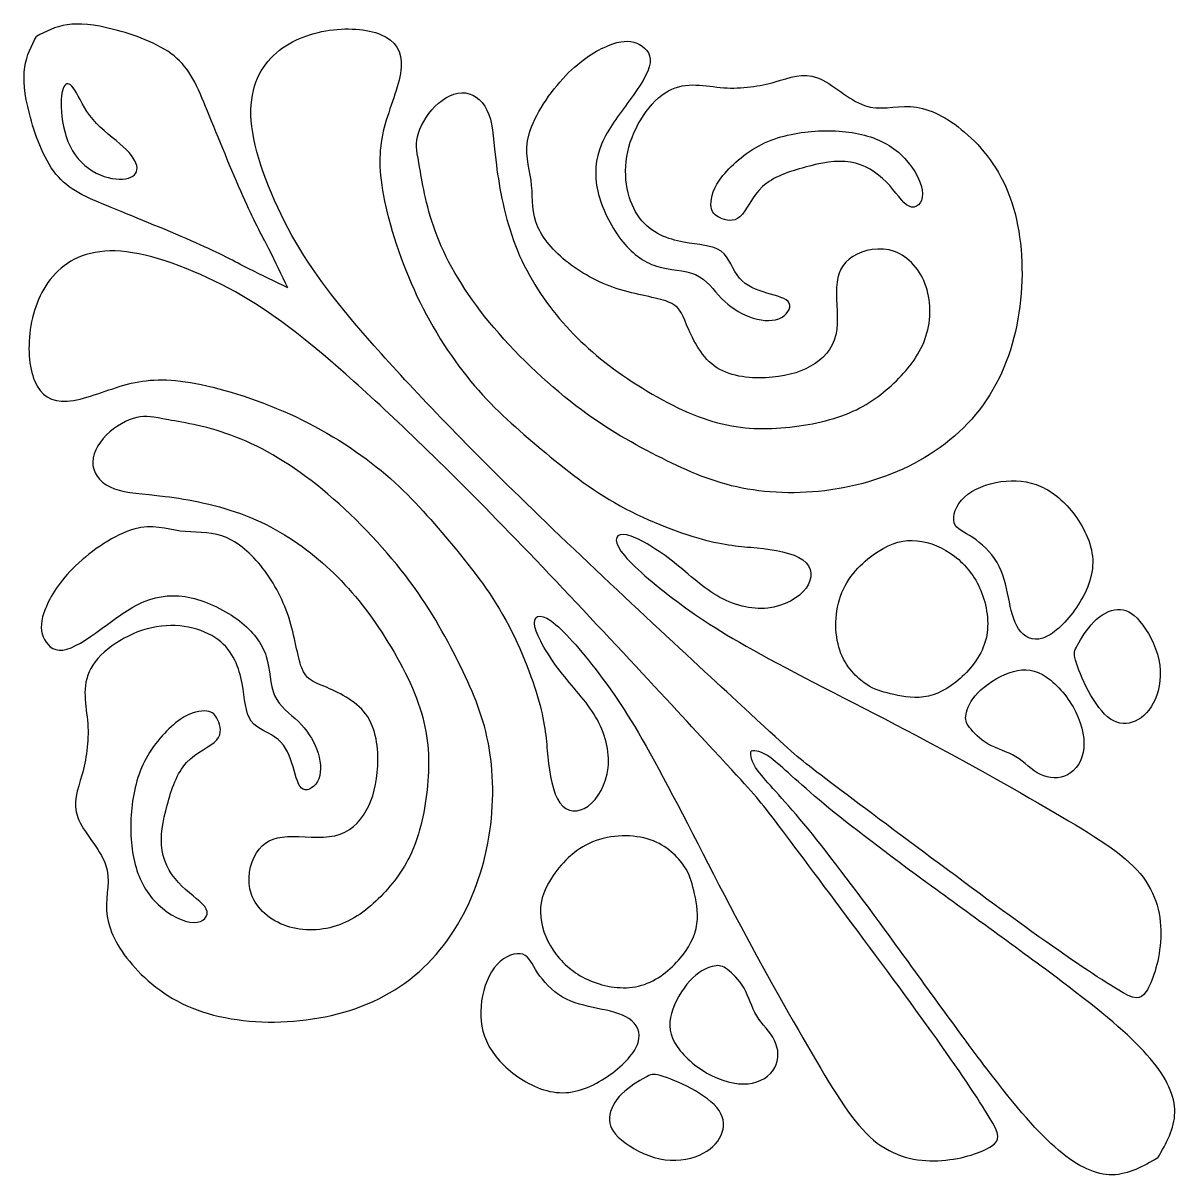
# Model space of a CAD drawing. Header units: millimetres. Extents: x 183 to 445, y 12 to 405.
# Drawn here: x 413.84 to 444.88, y 209.25 to 240.29 of the extents above; entities that cross this region are included whole.
import ezdxf

# ---------------------------------------------------------------- set-up
doc = ezdxf.new("R2010")
doc.units = ezdxf.units.MM
doc.layers.add('Default', color=7, linetype='Continuous')
doc.layers.add('DV1_Layer_1', color=7, linetype='Continuous')

# ---------------------------------------------------------------- blocks, each defined once
blk = doc.blocks.new('SE')
at = {"layer": 'DV1_Layer_1', "color": 7, "linetype": 'Continuous'}
for points, knots in [([(420.971, 233.159), (420.809, 233.502), (420.647, 233.844), (420.458, 234.213), (420.269, 234.583), (420.052, 234.979), (419.758, 235.64), (419.464, 236.3), (419.092, 237.225), (418.809, 237.916), (418.527, 238.606), (418.335, 239.063), (417.906, 239.408), (417.476, 239.753), (416.809, 239.988), (416.278, 240.123), (415.746, 240.258), (415.35, 240.294), (415.026, 240.246), (414.702, 240.198), (414.449, 240.066), (414.197, 239.934)], [0, 0, 0, 0, 0.125, 0.125, 0.125, 0.25, 0.25, 0.25, 0.375, 0.375, 0.375, 0.5, 0.5, 0.5, 0.625, 0.625, 0.625, 0.75, 0.75, 0.75, 1, 1, 1, 1]), ([(435.125, 220.19), (435.659, 219.777), (436.608, 219.069), (437.696, 218.258), (438.784, 217.448), (440.01, 216.534), (441.025, 215.807), (442.041, 215.08), (442.847, 214.539), (443.321, 214.256), (443.796, 213.974), (443.94, 213.95), (444.103, 214.196), (444.265, 214.443), (444.445, 214.96), (444.487, 215.531), (444.529, 216.102), (444.433, 216.726), (444.019, 217.273), (443.604, 217.82), (442.871, 218.289), (440.755, 219.539), (439.373, 220.32), (437.894, 221.102), (436.416, 221.883), (434.841, 222.664), (433.723, 223.278), (432.605, 223.891), (431.944, 224.335), (430.73, 225.261), (430.177, 225.742), (429.949, 226.066), (429.721, 226.391), (429.817, 226.559), (430.105, 226.499), (430.394, 226.439), (430.875, 226.15), (431.301, 225.82), (431.728, 225.489), (432.101, 225.116), (432.533, 224.864), (432.966, 224.612), (433.459, 224.479), (433.904, 224.527), (434.348, 224.576), (434.745, 224.804), (434.937, 225.069), (435.13, 225.333), (435.118, 225.633), (434.853, 225.826), (434.589, 226.018), (434.072, 226.102), (433.615, 226.15), (433.158, 226.198), (432.762, 226.21), (432.112, 226.391), (431.463, 226.571), (430.562, 226.92), (429.775, 227.37), (428.988, 227.821), (428.314, 228.374), (427.683, 228.909), (427.052, 229.444), (426.463, 229.961), (425.898, 230.646), (425.333, 231.331), (424.792, 232.184), (424.372, 233.11), (423.951, 234.036), (423.65, 235.033), (423.524, 235.785), (423.398, 236.536), (423.446, 237.04), (423.596, 237.576), (423.747, 238.11), (423.999, 238.675), (424.029, 239.102), (424.059, 239.529), (423.867, 239.817), (423.488, 239.98), (423.11, 240.142), (422.545, 240.178), (421.992, 240.082), (421.439, 239.985), (420.898, 239.757), (420.513, 239.349), (420.129, 238.94), (419.9, 238.351), (420.002, 237.503), (420.105, 236.656), (420.537, 235.55), (421.631, 233.591), (422.292, 232.737), (423.302, 231.595), (424.312, 230.453), (425.67, 229.023), (427.57, 227.183), (429.47, 225.343), (431.912, 223.093), (433.192, 221.908), (434.473, 220.724), (434.591, 220.604), (435.125, 220.19)], [0, 0, 0, 0, 0.027778, 0.027778, 0.027778, 0.055556, 0.055556, 0.055556, 0.083333, 0.083333, 0.083333, 0.111111, 0.111111, 0.111111, 0.138889, 0.138889, 0.138889, 0.166667, 0.166667, 0.166667, 0.194444, 0.194444, 0.222222, 0.222222, 0.222222, 0.25, 0.25, 0.25, 0.277778, 0.277778, 0.305556, 0.305556, 0.305556, 0.333333, 0.333333, 0.333333, 0.361111, 0.361111, 0.361111, 0.388889, 0.388889, 0.388889, 0.416667, 0.416667, 0.416667, 0.444444, 0.444444, 0.444444, 0.472222, 0.472222, 0.472222, 0.5, 0.5, 0.5, 0.527778, 0.527778, 0.527778, 0.555556, 0.555556, 0.555556, 0.583333, 0.583333, 0.583333, 0.611111, 0.611111, 0.611111, 0.638889, 0.638889, 0.638889, 0.666667, 0.666667, 0.666667, 0.694444, 0.694444, 0.694444, 0.722222, 0.722222, 0.722222, 0.75, 0.75, 0.75, 0.777778, 0.777778, 0.777778, 0.805556, 0.805556, 0.805556, 0.833333, 0.833333, 0.833333, 0.861111, 0.861111, 0.888889, 0.888889, 0.888889, 0.916667, 0.916667, 0.916667, 0.944444, 0.944444, 0.944444, 1, 1, 1, 1]), ([(420.971, 233.159), (420.629, 233.322), (420.287, 233.484), (419.917, 233.673), (419.548, 233.862), (419.152, 234.078), (418.491, 234.372), (417.83, 234.667), (416.905, 235.039), (416.215, 235.321), (415.524, 235.604), (415.068, 235.796), (414.723, 236.225), (414.377, 236.655), (414.143, 237.321), (414.008, 237.853), (413.873, 238.384), (413.837, 238.78), (413.885, 239.105), (413.933, 239.429), (414.065, 239.682), (414.197, 239.934)], [0, 0, 0, 0, 0.125, 0.125, 0.125, 0.25, 0.25, 0.25, 0.375, 0.375, 0.375, 0.5, 0.5, 0.5, 0.625, 0.625, 0.625, 0.75, 0.75, 0.75, 1, 1, 1, 1]), ([(424.53, 236.375), (424.605, 235.952), (424.707, 235.285), (424.992, 234.555), (425.278, 233.826), (425.746, 233.033), (427.067, 231.424), (427.92, 230.607), (428.737, 229.982), (429.554, 229.358), (430.334, 228.925), (431.055, 228.565), (431.776, 228.205), (433.097, 227.628), (434.887, 227.592), (435.773, 227.739), (436.658, 227.886), (437.535, 228.199), (438.28, 228.673), (439.024, 229.147), (439.637, 229.784), (440.055, 230.562), (440.472, 231.339), (440.694, 232.258), (440.745, 233.174), (440.796, 234.09), (440.676, 235.003), (440.376, 235.742), (440.076, 236.481), (439.595, 237.045), (439.121, 237.429), (438.646, 237.814), (438.178, 238.018), (437.748, 238.045), (437.319, 238.072), (436.929, 237.922), (436.508, 238.072), (436.087, 238.221), (435.636, 238.671), (435.242, 238.821), (434.847, 238.971), (434.51, 238.822), (434.101, 238.708), (433.692, 238.594), (433.211, 238.514), (432.717, 238.551), (432.223, 238.587), (431.716, 238.738), (431.23, 238.468), (430.745, 238.198), (430.281, 237.508), (430.131, 236.823), (429.98, 236.138), (430.142, 235.459), (430.451, 235.042), (430.761, 234.625), (431.217, 234.469), (431.632, 234.39), (432.046, 234.312), (432.418, 234.312), (432.875, 233.976), (432.959, 233.64), (433.142, 233.421), (433.325, 233.201), (433.608, 233.099), (433.881, 233.018), (434.154, 232.937), (434.418, 232.877), (434.484, 232.745), (434.55, 232.613), (434.418, 232.408), (434.202, 232.324), (433.986, 232.24), (433.686, 232.276), (433.409, 232.379), (433.133, 232.481), (432.881, 232.649), (432.661, 232.874), (432.442, 233.099), (432.256, 233.381), (431.962, 233.514), (431.668, 233.646), (431.265, 233.628), (430.905, 233.742), (430.545, 233.856), (430.226, 234.102), (429.947, 234.465), (429.668, 234.829), (429.427, 235.309), (429.325, 235.76), (429.223, 236.21), (429.259, 236.631), (429.427, 237.033), (429.596, 237.435), (429.896, 237.82), (430.172, 238.198), (430.449, 238.576), (430.701, 238.949), (430.734, 239.222), (430.767, 239.495), (430.581, 239.669), (430.166, 239.832), (429.938, 239.82), (429.617, 239.69), (429.295, 239.561), (428.881, 239.315), (428.461, 238.877), (428.04, 238.438), (427.614, 237.808), (427.473, 237.306), (427.332, 236.805), (427.476, 236.432), (427.527, 236.057), (427.578, 235.682), (427.536, 235.303), (427.659, 234.934), (427.782, 234.565), (428.07, 234.204), (428.845, 233.574), (429.331, 233.303), (429.848, 233.135), (430.364, 232.967), (430.911, 232.901), (431.214, 232.784), (431.517, 232.667), (431.578, 232.499), (431.719, 232.165), (431.86, 231.832), (432.082, 231.333), (432.463, 231.054), (432.845, 230.775), (433.385, 230.715), (433.857, 230.736), (434.328, 230.757), (434.73, 230.859), (435.061, 231.045), (435.391, 231.231), (435.649, 231.502), (435.824, 232.276), (435.739, 232.781), (435.761, 233.168), (435.782, 233.556), (435.907, 233.826), (436.196, 234.006), (436.484, 234.186), (436.935, 234.276), (437.319, 234.138), (437.703, 234), (438.022, 233.634), (438.172, 233.189), (438.322, 232.745), (438.304, 232.222), (438.139, 231.769), (437.974, 231.316), (437.661, 230.931), (437.304, 230.592), (436.947, 230.252), (436.544, 229.958), (436.004, 229.748), (435.463, 229.538), (434.785, 229.412), (434.136, 229.376), (433.487, 229.34), (432.869, 229.394), (432.163, 229.643), (431.457, 229.892), (430.665, 230.337), (429.995, 230.802), (429.325, 231.267), (428.779, 231.754), (427.812, 232.901), (427.391, 233.562), (427.106, 234.297), (426.821, 235.033), (426.671, 235.844), (426.515, 237.081), (426.509, 237.507), (426.389, 237.832), (426.268, 238.156), (425.8, 238.6), (425.175, 238.288), (424.935, 238.048), (424.695, 237.808), (424.527, 237.483), (424.467, 237.231), (424.407, 236.979), (424.455, 236.799), (424.53, 236.375)], [0, 0, 0, 0, 0.014925, 0.014925, 0.014925, 0.029851, 0.029851, 0.044776, 0.044776, 0.044776, 0.059701, 0.059701, 0.059701, 0.074627, 0.089552, 0.089552, 0.089552, 0.104478, 0.104478, 0.104478, 0.119403, 0.119403, 0.119403, 0.134328, 0.134328, 0.134328, 0.149254, 0.149254, 0.149254, 0.164179, 0.164179, 0.164179, 0.179104, 0.179104, 0.179104, 0.19403, 0.19403, 0.19403, 0.208955, 0.208955, 0.208955, 0.223881, 0.223881, 0.223881, 0.238806, 0.238806, 0.238806, 0.253731, 0.253731, 0.253731, 0.268657, 0.268657, 0.268657, 0.283582, 0.283582, 0.283582, 0.298507, 0.298507, 0.298507, 0.313433, 0.313433, 0.328358, 0.328358, 0.328358, 0.343284, 0.343284, 0.343284, 0.358209, 0.358209, 0.358209, 0.373134, 0.373134, 0.373134, 0.38806, 0.38806, 0.38806, 0.402985, 0.402985, 0.402985, 0.41791, 0.41791, 0.41791, 0.432836, 0.432836, 0.432836, 0.447761, 0.447761, 0.447761, 0.462687, 0.462687, 0.462687, 0.477612, 0.477612, 0.477612, 0.492537, 0.492537, 0.492537, 0.507463, 0.507463, 0.507463, 0.522388, 0.522388, 0.537313, 0.537313, 0.537313, 0.552239, 0.552239, 0.552239, 0.567164, 0.567164, 0.567164, 0.58209, 0.58209, 0.58209, 0.597015, 0.597015, 0.597015, 0.61194, 0.61194, 0.626866, 0.626866, 0.626866, 0.641791, 0.641791, 0.641791, 0.656716, 0.656716, 0.656716, 0.671642, 0.671642, 0.671642, 0.686567, 0.686567, 0.686567, 0.701493, 0.701493, 0.701493, 0.716418, 0.716418, 0.731343, 0.731343, 0.731343, 0.746269, 0.746269, 0.746269, 0.761194, 0.761194, 0.761194, 0.776119, 0.776119, 0.776119, 0.791045, 0.791045, 0.791045, 0.80597, 0.80597, 0.80597, 0.820896, 0.820896, 0.820896, 0.835821, 0.835821, 0.835821, 0.850746, 0.850746, 0.850746, 0.865672, 0.865672, 0.865672, 0.880597, 0.880597, 0.895522, 0.895522, 0.895522, 0.910448, 0.910448, 0.925373, 0.925373, 0.925373, 0.940299, 0.955224, 0.955224, 0.955224, 0.970149, 0.970149, 0.970149, 1, 1, 1, 1]), ([(415.23, 238.486), (415.344, 238.306), (415.482, 237.976), (415.722, 237.694), (415.963, 237.411), (416.305, 237.177), (416.773, 236.745), (416.899, 236.547), (416.908, 236.393), (416.917, 236.24), (416.809, 236.132), (416.602, 236.099), (416.395, 236.066), (416.089, 236.108), (415.806, 236.252), (415.524, 236.396), (415.266, 236.643), (414.942, 237.303), (414.876, 237.718), (414.864, 238.024), (414.852, 238.33), (414.894, 238.528), (414.96, 238.612), (415.026, 238.696), (415.116, 238.667), (415.23, 238.486)], [0, 0, 0, 0, 0.1, 0.1, 0.1, 0.2, 0.2, 0.3, 0.3, 0.3, 0.4, 0.4, 0.4, 0.5, 0.5, 0.5, 0.6, 0.6, 0.7, 0.7, 0.7, 0.8, 0.8, 0.8, 1, 1, 1, 1]), ([(432.623, 235.045), (432.767, 234.978), (432.978, 234.915), (433.155, 235.075), (433.333, 235.236), (433.476, 235.621), (433.764, 235.886), (434.052, 236.15), (434.484, 236.294), (435.337, 236.523), (435.757, 236.607), (436.134, 236.544), (436.51, 236.482), (436.843, 236.274), (437.098, 236.013), (437.353, 235.752), (437.531, 235.437), (437.713, 235.355), (437.895, 235.273), (438.082, 235.423), (438.076, 235.694), (438.07, 235.964), (437.871, 236.354), (437.591, 236.652), (437.31, 236.95), (436.947, 237.155), (436.515, 237.271), (436.083, 237.388), (435.584, 237.415), (435.087, 237.372), (434.59, 237.33), (434.096, 237.217), (433.653, 236.978), (433.211, 236.739), (432.821, 236.372), (432.607, 236.063), (432.394, 235.754), (432.358, 235.501), (432.379, 235.341), (432.4, 235.18), (432.478, 235.111), (432.623, 235.045)], [0, 0, 0, 0, 0.066667, 0.066667, 0.066667, 0.133333, 0.133333, 0.133333, 0.2, 0.2, 0.266667, 0.266667, 0.266667, 0.333333, 0.333333, 0.333333, 0.4, 0.4, 0.4, 0.466667, 0.466667, 0.466667, 0.533333, 0.533333, 0.533333, 0.6, 0.6, 0.6, 0.666667, 0.666667, 0.666667, 0.733333, 0.733333, 0.733333, 0.8, 0.8, 0.8, 0.866667, 0.866667, 0.866667, 1, 1, 1, 1]), ([(433.941, 219.006), (434.354, 218.472), (435.062, 217.522), (435.872, 216.435), (436.683, 215.347), (437.596, 214.121), (438.324, 213.105), (439.051, 212.089), (439.592, 211.284), (439.874, 210.809), (440.157, 210.334), (440.181, 210.19), (439.934, 210.028), (439.688, 209.866), (439.171, 209.685), (438.029, 209.601), (437.404, 209.697), (436.857, 210.112), (436.31, 210.527), (435.841, 211.26), (435.216, 212.318), (434.592, 213.376), (433.81, 214.758), (433.029, 216.236), (432.247, 217.715), (431.466, 219.289), (430.853, 220.407), (430.24, 221.525), (429.795, 222.186), (429.333, 222.793), (428.87, 223.4), (428.389, 223.953), (428.065, 224.182), (427.74, 224.41), (427.572, 224.314), (427.632, 224.025), (427.692, 223.737), (427.98, 223.256), (428.311, 222.829), (428.641, 222.403), (429.014, 222.03), (429.267, 221.597), (429.519, 221.165), (429.651, 220.672), (429.603, 220.227), (429.555, 219.782), (429.327, 219.385), (429.062, 219.193), (428.798, 219.001), (428.497, 219.013), (428.305, 219.277), (428.113, 219.542), (428.029, 220.059), (427.98, 220.516), (427.932, 220.972), (427.92, 221.369), (427.74, 222.018), (427.56, 222.667), (427.211, 223.569), (426.76, 224.356), (426.31, 225.143), (425.204, 226.49), (424.17, 227.667), (423.485, 228.232), (422.8, 228.797), (421.946, 229.338), (421.021, 229.759), (420.095, 230.18), (419.097, 230.48), (418.346, 230.606), (417.595, 230.733), (417.09, 230.685), (416.555, 230.534), (416.02, 230.384), (415.455, 230.132), (415.029, 230.102), (414.602, 230.071), (414.313, 230.264), (414.151, 230.642), (413.989, 231.021), (413.953, 231.586), (414.049, 232.139), (414.145, 232.692), (414.374, 233.233), (415.191, 234.002), (415.78, 234.231), (416.627, 234.128), (417.475, 234.026), (418.581, 233.593), (419.56, 233.047), (420.54, 232.5), (421.393, 231.838), (422.535, 230.829), (423.677, 229.819), (425.108, 228.461), (428.788, 224.66), (431.037, 222.218), (432.222, 220.938), (433.407, 219.658), (433.527, 219.54), (433.941, 219.006)], [0, 0, 0, 0, 0.027778, 0.027778, 0.027778, 0.055556, 0.055556, 0.055556, 0.083333, 0.083333, 0.083333, 0.111111, 0.111111, 0.111111, 0.138889, 0.138889, 0.166667, 0.166667, 0.166667, 0.194444, 0.194444, 0.194444, 0.222222, 0.222222, 0.222222, 0.25, 0.25, 0.25, 0.277778, 0.277778, 0.277778, 0.305556, 0.305556, 0.305556, 0.333333, 0.333333, 0.333333, 0.361111, 0.361111, 0.361111, 0.388889, 0.388889, 0.388889, 0.416667, 0.416667, 0.416667, 0.444444, 0.444444, 0.444444, 0.472222, 0.472222, 0.472222, 0.5, 0.5, 0.5, 0.527778, 0.527778, 0.527778, 0.555556, 0.555556, 0.555556, 0.583333, 0.611111, 0.611111, 0.611111, 0.638889, 0.638889, 0.638889, 0.666667, 0.666667, 0.666667, 0.694444, 0.694444, 0.694444, 0.722222, 0.722222, 0.722222, 0.75, 0.75, 0.75, 0.777778, 0.777778, 0.777778, 0.805556, 0.805556, 0.833333, 0.833333, 0.833333, 0.861111, 0.861111, 0.861111, 0.888889, 0.888889, 0.888889, 0.916667, 0.916667, 0.944444, 0.944444, 0.944444, 1, 1, 1, 1]), ([(417.755, 229.601), (418.179, 229.526), (418.845, 229.424), (419.575, 229.138), (420.305, 228.853), (421.098, 228.385), (421.902, 227.724), (422.707, 227.063), (423.524, 226.211), (424.149, 225.394), (424.773, 224.577), (425.206, 223.796), (425.566, 223.076), (425.926, 222.355), (426.214, 221.694), (426.368, 220.917), (426.521, 220.139), (426.539, 219.244), (426.244, 217.472), (425.932, 216.595), (425.458, 215.851), (424.983, 215.106), (424.347, 214.493), (423.569, 214.076), (422.791, 213.659), (421.872, 213.436), (420.956, 213.385), (420.04, 213.334), (419.128, 213.454), (418.389, 213.755), (417.65, 214.055), (417.086, 214.536), (416.701, 215.01), (416.317, 215.484), (416.113, 215.953), (416.086, 216.382), (416.059, 216.812), (416.209, 217.202), (416.059, 217.623), (415.909, 218.043), (415.01, 218.946), (415.309, 219.621), (415.423, 220.03), (415.537, 220.439), (415.616, 220.919), (415.58, 221.413), (415.544, 221.907), (415.393, 222.415), (415.662, 222.9), (415.932, 223.386), (416.623, 223.849), (417.993, 224.151), (418.671, 223.989), (419.089, 223.679), (419.506, 223.37), (419.662, 222.913), (419.74, 222.499), (419.818, 222.085), (419.818, 221.712), (419.986, 221.484), (420.154, 221.256), (420.491, 221.172), (420.71, 220.989), (420.929, 220.805), (421.031, 220.523), (421.194, 219.977), (421.254, 219.712), (421.386, 219.646), (421.518, 219.58), (421.722, 219.712), (421.806, 219.929), (421.89, 220.145), (421.854, 220.445), (421.752, 220.721), (421.65, 220.998), (421.482, 221.25), (421.257, 221.469), (421.031, 221.688), (420.749, 221.874), (420.617, 222.169), (420.485, 222.463), (420.503, 222.865), (420.389, 223.226), (420.275, 223.586), (420.029, 223.904), (419.302, 224.463), (418.821, 224.703), (418.371, 224.805), (417.921, 224.907), (417.5, 224.871), (417.098, 224.703), (416.695, 224.535), (416.311, 224.235), (415.933, 223.958), (415.554, 223.682), (415.182, 223.43), (414.909, 223.397), (414.635, 223.364), (414.461, 223.55), (414.38, 223.757), (414.299, 223.965), (414.311, 224.193), (414.44, 224.514), (414.569, 224.835), (414.816, 225.25), (415.254, 225.67), (415.692, 226.09), (416.323, 226.517), (416.824, 226.658), (417.326, 226.799), (417.698, 226.655), (418.074, 226.604), (418.449, 226.553), (418.827, 226.595), (419.197, 226.472), (419.566, 226.349), (419.926, 226.061), (420.242, 225.673), (420.557, 225.286), (420.827, 224.799), (420.995, 224.283), (421.164, 223.766), (421.23, 223.22), (421.347, 222.916), (421.464, 222.613), (421.632, 222.553), (421.965, 222.412), (422.299, 222.271), (422.797, 222.049), (423.076, 221.667), (423.356, 221.286), (423.416, 220.745), (423.374, 219.802), (423.272, 219.4), (423.085, 219.07), (422.899, 218.74), (422.629, 218.481), (422.242, 218.394), (421.854, 218.307), (421.35, 218.391), (420.962, 218.37), (420.575, 218.349), (420.305, 218.223), (420.125, 217.935), (419.944, 217.646), (419.854, 217.196), (419.992, 216.812), (420.13, 216.427), (420.497, 216.109), (420.941, 215.959), (421.386, 215.809), (421.908, 215.827), (422.362, 215.992), (422.815, 216.157), (423.199, 216.469), (423.539, 216.827), (423.878, 217.184), (424.173, 217.586), (424.383, 218.127), (424.593, 218.667), (424.719, 219.346), (424.755, 219.995), (424.791, 220.643), (424.737, 221.262), (424.488, 221.968), (424.239, 222.673), (423.794, 223.466), (423.329, 224.136), (422.863, 224.805), (422.377, 225.352), (421.803, 225.835), (421.23, 226.319), (420.569, 226.739), (419.833, 227.024), (419.098, 227.31), (418.287, 227.46), (417.668, 227.538), (417.05, 227.616), (416.623, 227.622), (416.299, 227.742), (415.975, 227.862), (415.752, 228.096), (415.719, 228.37), (415.686, 228.643), (415.842, 228.955), (416.083, 229.195), (416.323, 229.436), (416.647, 229.604), (416.899, 229.664), (417.152, 229.724), (417.332, 229.676), (417.755, 229.601)], [0, 0, 0, 0, 0.014925, 0.014925, 0.014925, 0.029851, 0.029851, 0.029851, 0.044776, 0.044776, 0.044776, 0.059701, 0.059701, 0.059701, 0.074627, 0.074627, 0.074627, 0.089552, 0.089552, 0.104478, 0.104478, 0.104478, 0.119403, 0.119403, 0.119403, 0.134328, 0.134328, 0.134328, 0.149254, 0.149254, 0.149254, 0.164179, 0.164179, 0.164179, 0.179104, 0.179104, 0.179104, 0.19403, 0.19403, 0.19403, 0.208955, 0.223881, 0.223881, 0.223881, 0.238806, 0.238806, 0.238806, 0.253731, 0.253731, 0.253731, 0.268657, 0.268657, 0.283582, 0.283582, 0.283582, 0.298507, 0.298507, 0.298507, 0.313433, 0.313433, 0.313433, 0.328358, 0.328358, 0.328358, 0.343284, 0.343284, 0.358209, 0.358209, 0.358209, 0.373134, 0.373134, 0.373134, 0.38806, 0.38806, 0.38806, 0.402985, 0.402985, 0.402985, 0.41791, 0.41791, 0.41791, 0.432836, 0.432836, 0.432836, 0.447761, 0.447761, 0.462687, 0.462687, 0.462687, 0.477612, 0.477612, 0.477612, 0.492537, 0.492537, 0.492537, 0.507463, 0.507463, 0.507463, 0.522388, 0.522388, 0.522388, 0.537313, 0.537313, 0.537313, 0.552239, 0.552239, 0.552239, 0.567164, 0.567164, 0.567164, 0.58209, 0.58209, 0.58209, 0.597015, 0.597015, 0.597015, 0.61194, 0.61194, 0.61194, 0.626866, 0.626866, 0.626866, 0.641791, 0.641791, 0.641791, 0.656716, 0.656716, 0.656716, 0.671642, 0.671642, 0.671642, 0.686567, 0.686567, 0.701493, 0.701493, 0.701493, 0.716418, 0.716418, 0.716418, 0.731343, 0.731343, 0.731343, 0.746269, 0.746269, 0.746269, 0.761194, 0.761194, 0.761194, 0.776119, 0.776119, 0.776119, 0.791045, 0.791045, 0.791045, 0.80597, 0.80597, 0.80597, 0.820896, 0.820896, 0.820896, 0.835821, 0.835821, 0.835821, 0.850746, 0.850746, 0.850746, 0.865672, 0.865672, 0.865672, 0.880597, 0.880597, 0.880597, 0.895522, 0.895522, 0.895522, 0.910448, 0.910448, 0.910448, 0.925373, 0.925373, 0.925373, 0.940299, 0.940299, 0.940299, 0.955224, 0.955224, 0.955224, 0.970149, 0.970149, 0.970149, 1, 1, 1, 1]), ([(439.429, 226.428), (439.661, 226.277), (439.919, 226.042), (440.085, 225.757), (440.25, 225.472), (440.322, 225.136), (440.457, 224.49), (440.52, 224.181), (440.811, 223.751), (441.039, 223.631), (441.313, 223.718), (441.586, 223.805), (441.904, 224.1), (442.173, 224.473), (442.442, 224.847), (442.661, 225.301), (442.663, 225.756), (442.664, 226.211), (442.448, 226.667), (442.182, 227.029), (441.916, 227.391), (441.601, 227.658), (441.262, 227.808), (440.922, 227.958), (440.559, 227.991), (439.817, 227.88), (439.439, 227.736), (439.203, 227.518), (438.967, 227.301), (438.874, 227.009), (438.931, 226.829), (438.988, 226.649), (439.196, 226.58), (439.429, 226.428)], [0, 0, 0, 0, 0.076923, 0.076923, 0.076923, 0.153846, 0.153846, 0.230769, 0.230769, 0.307692, 0.307692, 0.307692, 0.384615, 0.384615, 0.384615, 0.461538, 0.461538, 0.461538, 0.538462, 0.538462, 0.538462, 0.615385, 0.615385, 0.615385, 0.692308, 0.692308, 0.769231, 0.769231, 0.769231, 0.846154, 0.846154, 0.846154, 1, 1, 1, 1]), ([(437.209, 222.221), (437.457, 222.163), (437.781, 222.085), (438.112, 222.133), (438.442, 222.181), (438.778, 222.355), (439.089, 222.63), (439.4, 222.904), (439.685, 223.28), (439.787, 223.706), (439.889, 224.133), (439.808, 224.61), (439.646, 225), (439.484, 225.391), (439.241, 225.694), (438.939, 225.924), (438.637, 226.154), (438.277, 226.31), (437.93, 226.344), (437.583, 226.379), (437.25, 226.292), (436.881, 226.057), (436.511, 225.823), (436.106, 225.442), (435.902, 224.946), (435.697, 224.451), (435.694, 223.841), (435.848, 223.391), (436.001, 222.94), (436.31, 222.649), (436.55, 222.484), (436.791, 222.319), (436.962, 222.28), (437.209, 222.221)], [0, 0, 0, 0, 0.083333, 0.083333, 0.083333, 0.166667, 0.166667, 0.166667, 0.25, 0.25, 0.25, 0.333333, 0.333333, 0.333333, 0.416667, 0.416667, 0.416667, 0.5, 0.5, 0.5, 0.583333, 0.583333, 0.583333, 0.666667, 0.666667, 0.666667, 0.75, 0.75, 0.75, 0.833333, 0.833333, 0.833333, 1, 1, 1, 1]), ([(442.199, 223.127), (442.253, 222.935), (442.382, 222.601), (442.55, 222.289), (442.718, 221.977), (442.925, 221.685), (443.364, 221.391), (443.595, 221.388), (444.021, 221.58), (444.217, 221.775), (444.343, 222.067), (444.469, 222.358), (444.526, 222.745), (444.443, 223.137), (444.361, 223.529), (444.138, 223.926), (443.933, 224.17), (443.727, 224.415), (443.538, 224.508), (443.118, 224.478), (442.886, 224.355), (442.693, 224.158), (442.499, 223.962), (442.343, 223.691), (442.254, 223.531), (442.166, 223.37), (442.145, 223.319), (442.199, 223.127)], [0, 0, 0, 0, 0.090909, 0.090909, 0.090909, 0.181818, 0.181818, 0.272727, 0.272727, 0.363636, 0.363636, 0.363636, 0.454545, 0.454545, 0.454545, 0.545455, 0.545455, 0.545455, 0.636364, 0.636364, 0.727273, 0.727273, 0.727273, 0.818182, 0.818182, 0.818182, 1, 1, 1, 1]), ([(439.343, 221.313), (439.442, 221.181), (439.616, 220.995), (440.073, 220.736), (440.355, 220.664), (440.592, 220.52), (440.829, 220.376), (441.021, 220.16), (441.254, 220.044), (441.487, 219.929), (441.76, 219.914), (441.985, 220.037), (442.211, 220.16), (442.388, 220.421), (442.454, 221.088), (442.343, 221.493), (442.131, 221.864), (441.919, 222.235), (441.607, 222.571), (441.307, 222.736), (441.006, 222.901), (440.718, 222.895), (440.409, 222.784), (440.1, 222.673), (439.769, 222.457), (439.564, 222.242), (439.358, 222.028), (439.277, 221.814), (439.248, 221.669), (439.22, 221.523), (439.244, 221.445), (439.343, 221.313)], [0, 0, 0, 0, 0.083333, 0.083333, 0.166667, 0.166667, 0.166667, 0.25, 0.25, 0.25, 0.333333, 0.333333, 0.333333, 0.416667, 0.416667, 0.5, 0.5, 0.5, 0.583333, 0.583333, 0.583333, 0.666667, 0.666667, 0.666667, 0.75, 0.75, 0.75, 0.833333, 0.833333, 0.833333, 1, 1, 1, 1]), ([(419.086, 221.508), (419.152, 221.363), (419.216, 221.152), (419.055, 220.975), (418.895, 220.798), (418.51, 220.655), (418.245, 220.367), (417.981, 220.079), (417.836, 219.646), (417.722, 219.22), (417.608, 218.794), (417.524, 218.373), (417.586, 217.997), (417.648, 217.62), (417.856, 217.288), (418.117, 217.033), (418.379, 216.778), (418.693, 216.599), (418.775, 216.417), (418.857, 216.235), (418.707, 216.049), (418.437, 216.055), (418.167, 216.061), (417.776, 216.259), (417.478, 216.54), (417.181, 216.821), (416.976, 217.184), (416.859, 217.616), (416.743, 218.047), (416.716, 218.547), (416.758, 219.044), (416.801, 219.541), (416.913, 220.035), (417.153, 220.477), (417.392, 220.92), (417.758, 221.31), (418.068, 221.523), (418.377, 221.736), (418.629, 221.772), (418.79, 221.751), (418.951, 221.73), (419.02, 221.652), (419.086, 221.508)], [0, 0, 0, 0, 0.066667, 0.066667, 0.066667, 0.133333, 0.133333, 0.133333, 0.2, 0.2, 0.2, 0.266667, 0.266667, 0.266667, 0.333333, 0.333333, 0.333333, 0.4, 0.4, 0.4, 0.466667, 0.466667, 0.466667, 0.533333, 0.533333, 0.533333, 0.6, 0.6, 0.6, 0.666667, 0.666667, 0.666667, 0.733333, 0.733333, 0.733333, 0.8, 0.8, 0.8, 0.866667, 0.866667, 0.866667, 1, 1, 1, 1]), ([(444.417, 209.714), (444.022, 209.488), (443.628, 209.262), (443.191, 209.257), (442.753, 209.253), (442.272, 209.469), (441.738, 209.92), (441.202, 210.37), (440.614, 211.056), (439.808, 212.113), (439.003, 213.171), (437.981, 214.602), (437.098, 215.81), (436.214, 217.018), (435.469, 218.003), (434.88, 218.712), (434.291, 219.422), (433.858, 219.854), (433.647, 220.136), (433.435, 220.417), (433.445, 220.547), (433.454, 220.676)], [0, 0, 0, 0, 0.125, 0.125, 0.125, 0.25, 0.25, 0.25, 0.375, 0.375, 0.375, 0.5, 0.5, 0.5, 0.625, 0.625, 0.625, 0.75, 0.75, 0.75, 1, 1, 1, 1]), ([(444.417, 209.714), (444.643, 210.108), (444.868, 210.502), (444.873, 210.94), (444.878, 211.378), (444.662, 211.858), (443.76, 212.928), (443.075, 213.517), (442.017, 214.322), (440.959, 215.128), (439.529, 216.149), (438.321, 217.033), (437.113, 217.917), (436.127, 218.662), (435.418, 219.251), (434.709, 219.84), (434.276, 220.272), (433.995, 220.484), (433.714, 220.696), (433.584, 220.686), (433.454, 220.676)], [0, 0, 0, 0, 0.125, 0.125, 0.125, 0.25, 0.25, 0.375, 0.375, 0.375, 0.5, 0.5, 0.5, 0.625, 0.625, 0.625, 0.75, 0.75, 0.75, 1, 1, 1, 1]), ([(431.909, 216.921), (431.968, 216.673), (432.046, 216.349), (431.998, 216.019), (431.95, 215.689), (431.776, 215.352), (431.501, 215.041), (431.226, 214.731), (430.851, 214.445), (430.424, 214.343), (429.998, 214.241), (429.52, 214.322), (429.13, 214.485), (428.74, 214.647), (428.436, 214.89), (428.207, 215.192), (427.977, 215.493), (427.821, 215.854), (427.786, 216.201), (427.752, 216.547), (427.839, 216.881), (428.073, 217.25), (428.307, 217.619), (428.689, 218.025), (429.184, 218.229), (429.68, 218.433), (430.289, 218.436), (430.74, 218.283), (431.19, 218.13), (431.481, 217.821), (431.647, 217.58), (431.812, 217.34), (431.851, 217.169), (431.909, 216.921)], [0, 0, 0, 0, 0.083333, 0.083333, 0.083333, 0.166667, 0.166667, 0.166667, 0.25, 0.25, 0.25, 0.333333, 0.333333, 0.333333, 0.416667, 0.416667, 0.416667, 0.5, 0.5, 0.5, 0.583333, 0.583333, 0.583333, 0.666667, 0.666667, 0.666667, 0.75, 0.75, 0.75, 0.833333, 0.833333, 0.833333, 1, 1, 1, 1]), ([(427.702, 214.702), (427.854, 214.469), (428.088, 214.211), (428.373, 214.046), (428.659, 213.881), (428.995, 213.809), (429.318, 213.741), (429.641, 213.674), (429.95, 213.611), (430.165, 213.465), (430.379, 213.319), (430.499, 213.091), (430.412, 212.818), (430.325, 212.545), (430.031, 212.226), (429.657, 211.958), (429.283, 211.689), (428.83, 211.47), (428.375, 211.468), (427.92, 211.467), (427.464, 211.683), (427.102, 211.948), (426.74, 212.214), (426.473, 212.53), (426.322, 212.869), (426.172, 213.208), (426.139, 213.571), (426.195, 213.942), (426.25, 214.313), (426.394, 214.692), (426.612, 214.927), (426.83, 215.163), (427.121, 215.256), (427.301, 215.199), (427.482, 215.142), (427.551, 214.935), (427.702, 214.702)], [0, 0, 0, 0, 0.076923, 0.076923, 0.076923, 0.153846, 0.153846, 0.153846, 0.230769, 0.230769, 0.230769, 0.307692, 0.307692, 0.307692, 0.384615, 0.384615, 0.384615, 0.461538, 0.461538, 0.461538, 0.538462, 0.538462, 0.538462, 0.615385, 0.615385, 0.615385, 0.692308, 0.692308, 0.692308, 0.769231, 0.769231, 0.769231, 0.846154, 0.846154, 0.846154, 1, 1, 1, 1]), ([(432.818, 214.788), (432.95, 214.689), (433.136, 214.515), (433.265, 214.286), (433.394, 214.058), (433.466, 213.776), (433.61, 213.538), (433.755, 213.301), (433.971, 213.109), (434.202, 212.644), (434.217, 212.37), (434.094, 212.145), (433.971, 211.92), (433.71, 211.743), (433.376, 211.71), (433.043, 211.677), (432.637, 211.788), (432.267, 212), (431.896, 212.211), (431.223, 212.836), (431.235, 213.412), (431.346, 213.722), (431.457, 214.031), (431.673, 214.361), (431.888, 214.567), (432.103, 214.773), (432.316, 214.854), (432.462, 214.882), (432.607, 214.911), (432.685, 214.887), (432.818, 214.788)], [0, 0, 0, 0, 0.083333, 0.083333, 0.083333, 0.166667, 0.166667, 0.166667, 0.25, 0.25, 0.333333, 0.333333, 0.333333, 0.416667, 0.416667, 0.416667, 0.5, 0.5, 0.5, 0.583333, 0.666667, 0.666667, 0.666667, 0.75, 0.75, 0.75, 0.833333, 0.833333, 0.833333, 1, 1, 1, 1]), ([(431.004, 211.932), (431.196, 211.878), (431.529, 211.749), (432.154, 211.413), (432.445, 211.205), (432.592, 210.986), (432.74, 210.767), (432.743, 210.536), (432.646, 210.322), (432.55, 210.109), (432.355, 209.914), (432.064, 209.788), (431.773, 209.662), (431.385, 209.605), (430.993, 209.687), (430.602, 209.77), (430.205, 209.992), (429.961, 210.198), (429.716, 210.404), (429.623, 210.593), (429.638, 210.803), (429.653, 211.013), (429.776, 211.244), (429.972, 211.438), (430.169, 211.632), (430.439, 211.788), (430.6, 211.876), (430.761, 211.965), (430.812, 211.986), (431.004, 211.932)], [0, 0, 0, 0, 0.090909, 0.090909, 0.181818, 0.181818, 0.181818, 0.272727, 0.272727, 0.272727, 0.363636, 0.363636, 0.363636, 0.454545, 0.454545, 0.454545, 0.545455, 0.545455, 0.545455, 0.636364, 0.636364, 0.636364, 0.727273, 0.727273, 0.727273, 0.818182, 0.818182, 0.818182, 1, 1, 1, 1])]:
    blk.add_open_spline(points, degree=3, knots=knots, dxfattribs=at)

msp = doc.modelspace()

# ---------------------------------------------------------------- block references
at = {"layer": 'Default'}
msp.add_blockref('SE', (0, 0), dxfattribs=at)

doc.saveas('drawing.dxf')
